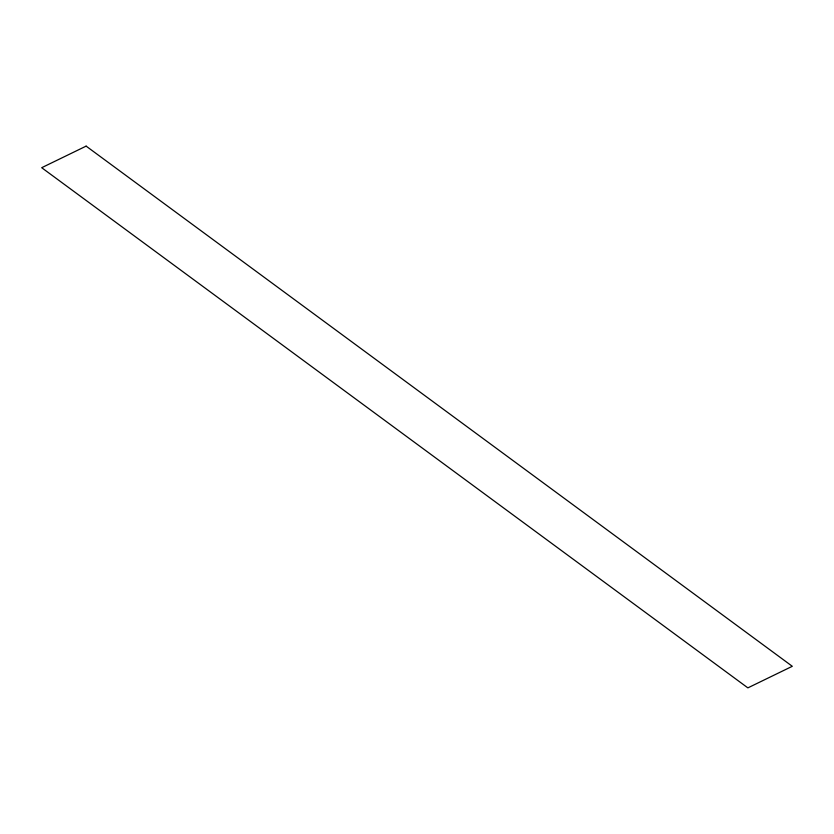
<?xml version="1.0" encoding="UTF-8"?>
<svg xmlns="http://www.w3.org/2000/svg" width="834" height="834" viewBox="0 0 834 834"><rect width="100%" height="100%" fill="white"/><g stroke="black" fill="none" stroke-linecap="round" stroke-linejoin="round"><path stroke-width="1.25" d="M86.131 146.127L41.7 167.707L747.869 687.873L792.3 666.293L86.131 146.127"/></g></svg>
